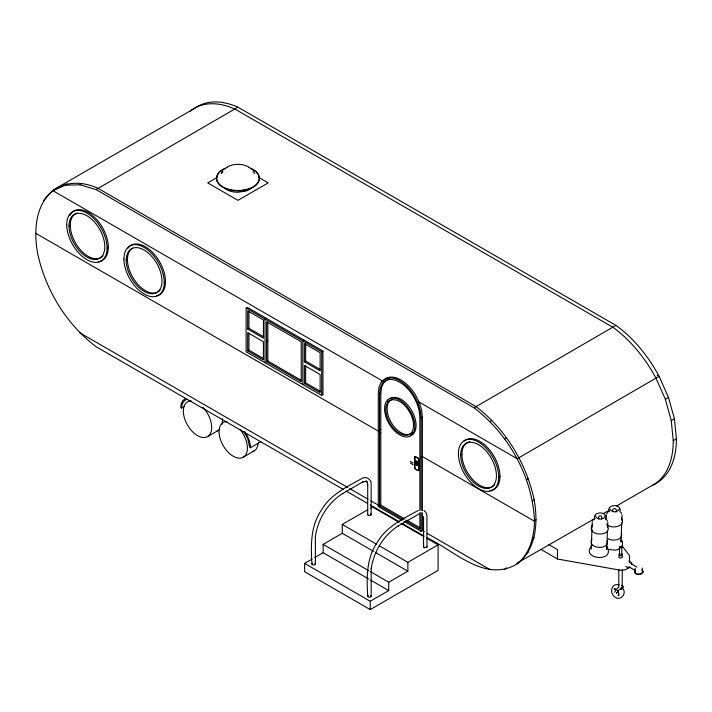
<?xml version="1.0" encoding="UTF-8"?>
<svg xmlns="http://www.w3.org/2000/svg" width="712" height="712" viewBox="0 0 712 712"><rect width="100%" height="100%" fill="white"/><g stroke="black" fill="none" stroke-linecap="round" stroke-linejoin="round"><path stroke-width="1.07" d="M628.732 567.802L625.243 569.814L620.375 570.214L557.452 559L557.478 549.602L548.899 544.609M618.799 569.288L618.799 587.231L617.5 587.987L614.509 592.188M619.458 554.817L619.476 547.136M621.807 554.666L621.825 546.976M629.568 562.569L629.461 555.582L622.19 546.015M622.137 587.569L622.297 570.027M591.191 549.255L591.423 543.283M591.485 541.672L591.975 528.945M592.028 527.583L592.233 522.207M605.609 519.244C608.529 510.976 592.037 510.691 594.716 519.155L594.858 518.309M606.33 519.217L606.499 514.918M607.443 531.197L606.74 549.388L606.419 548.178M607.576 527.717L607.79 522.341M612.979 511.981C610.656 507.425 618.434 507.531 615.862 512.008M619.867 511.955C622.795 503.687 606.304 503.402 608.974 511.866L609.125 511.02M621.745 522.848L621.006 542.099L620.686 540.889M621.843 520.428L622.048 515.052M185.182 398.729L182.779 400.669L181.275 403.677L180.759 407.487L181.64 408.056C181.524 404.389 183.304 400.126 187.212 399.254M631.864 564.474L631.615 562.729L628.856 561.012M343.237 489.393L96.076 346.7C66.109 323.969 45.55 289.971 37.602 253.347C33.695 231.062 34.977 204.077 54.557 189.223L194.794 108.26A96.885 55.937 60 0 1 237.959 107.174L615.924 325.393A96.885 55.937 60 0 1 659.098 376.319L668.515 397.474L674.398 418.736L676.4 438.868A96.885 55.937 60 0 1 654.648 484.124M426.915 537.702C454.078 550.421 485.264 583.315 517.206 563.833C529.968 553.518 534.053 536.999 534.507 521.264C532.647 476.942 508.982 434.676 474.041 407.798L96.076 189.579L79.993 184.809L65.317 185.182L52.902 190.665L382.914 381.196L381.659 381.917M517.206 563.833C536.777 548.979 538.067 521.994 534.16 499.699C526.212 463.085 505.654 429.087 475.687 406.356L97.722 188.146C77.572 179.21 56.399 182.05 43.485 200.935M403.544 519.698L379.549 505.84L379.549 393.914L380.244 388.2L382.255 383.75L385.459 380.787A28.489 16.447 60 0 1 413.948 397.234L417.152 403.9L419.163 410.673L419.866 417.196L419.866 510.424M404.808 518.968L380.804 505.111L380.804 393.193L381.507 387.479L383.519 383.029L386.714 380.057A28.489 16.447 60 0 1 389.776 378.926M315.363 536.465C317.917 519.262 327.823 502.788 342.712 493.532M371.192 568.701C373.747 551.489 383.652 535.024 398.533 525.768M604.969 516.218C604.025 520.152 596.656 519.911 595.588 516.138M619.226 508.929C618.292 512.871 610.914 512.622 609.846 508.849M622.163 546.255L622.519 542.117L621.149 539.304M642.046 569.992C646.683 575.501 631.241 576.168 635.398 570.276M221.993 172.037L221.227 173.559L222.954 171.147M592.446 520.997L593.505 519.342M606.713 513.708L607.763 512.053M592.322 525.02C585.602 536.901 614.305 537.044 607.06 525.144M591.948 539.162C586.501 548.854 609.837 550.83 607.238 540.506M605.787 518.959L606.579 517.731M616.316 593.514L618.781 590.043L622.573 587.854M621.718 589.411L623.507 586.884L622.208 585.264L621.79 585.504M642.126 572.751L640.248 573.917M382.415 381.659L385.815 378.499A30.287 17.488 60 0 1 416.111 395.988L419.51 403.072L421.655 410.272L422.385 417.099L422.385 510.682M65.317 185.182L66.964 183.74M79.993 184.809L81.64 183.376M96.076 189.579L237.959 107.174M474.041 407.798L615.924 325.393M490.123 421.602L491.769 420.16M504.799 438.912L506.446 437.48M526.631 479.879L528.277 478.437M532.514 501.141L534.16 499.699M536.163 519.831L534.507 521.264L422.385 456.534L421.121 457.255M532.514 539.082L534.16 537.649M504.799 569.315L506.446 567.873M526.631 553.553L528.277 552.12M599.112 518.665C598.151 520.419 598.213 515.087 600.216 515.782C602.334 515.141 601.96 519.849 601.382 518.861M592.215 545.303C578.785 559.436 616.245 562.996 606.891 546.593M630.36 567.153L628.696 567.9L625.83 566.369M392.267 399.245L388.512 401.559A19.58 11.303 60 0 0 398.239 432.495L401.853 434.471A19.58 11.303 60 0 0 410.477 413.61C406.712 406.65 399.868 398.231 391.004 399.975M69.011 226.06A25.303 14.614 60 0 1 95.844 223.666A25.303 14.614 60 0 1 95.844 259.453A25.303 14.614 60 0 1 69.011 226.06L70.266 225.33M217.16 177.439L207.717 182.895L237.95 200.357L268.193 182.895L258.741 177.439M107.058 248.025L108.322 247.304M126.193 260.361A25.303 14.614 60 0 1 153.035 257.966A25.303 14.614 60 0 1 153.035 293.753A25.303 14.614 60 0 1 126.193 260.361L127.448 259.631M164.241 282.326L165.504 281.605M246.112 308.127L247.375 307.397L322.963 351.043L322.963 394.688L321.708 395.409L246.112 351.772L246.112 308.127L321.708 351.772L322.963 351.043M247.687 329.042L263.44 338.129L263.44 319.946L247.687 310.85L247.687 329.042L248.951 328.312L263.769 336.865M266.27 318.308L265.015 319.038L265.015 362.684M247.687 350.865L263.44 359.952L263.44 341.769L247.687 332.673L247.687 350.865L248.951 350.135L263.769 358.688M266.591 341.769L267.846 341.039M181.64 408.056L184.488 406.41M266.591 361.767L301.238 381.774L301.238 341.769L266.591 321.762L266.591 361.767L267.846 361.046L301.532 380.493M304.068 340.131L302.814 340.861L302.814 384.498M304.38 361.767L320.133 370.863L320.133 352.68L304.38 343.584L304.38 361.767L305.644 361.046L320.462 369.599M207.521 436.607L218.317 430.377M304.38 383.59L320.133 392.686L320.133 374.503L304.38 365.407L304.38 383.59L305.644 382.869L320.462 391.422M244.065 432.015L247.732 438.574L249.636 447.252L250.517 447.697L260.966 441.663M243.237 457.229L254.033 450.999M382.656 383.385L383.919 382.656M379.549 393.914L380.804 393.193M417.748 402.761L419.012 402.031L517.206 458.724L659.098 376.319L657.167 375.206M379.549 430.182L380.804 429.452M379.549 433.252L380.804 432.531M421.121 510.299L421.121 417.828L422.385 417.099M342.258 493.79L363.182 481.713M414.731 457.14L414.882 457.042A0.89 0.516 60 0 1 415.514 456.677L418.033 458.136A0.89 0.516 60 0 1 418.665 459.231L418.665 470.134A0.89 0.516 60 0 1 418.033 470.498L415.354 469.137A0.89 0.516 60 0 1 414.731 468.042L414.731 457.14A0.89 0.516 60 0 1 415.354 456.775L415.514 456.677M415.354 456.775L418.033 458.136M417.873 470.596A0.89 0.516 60 0 0 418.505 470.232L418.665 459.231M414.731 468.042L414.882 464.678M415.354 469.137L418.033 470.498M460.655 455.048A25.303 14.614 60 0 1 487.498 452.654A25.303 14.614 60 0 1 487.498 488.441A25.303 14.614 60 0 1 460.655 455.048L461.919 454.318M373.64 551.417L342.267 533.306L342.267 524.441L367.784 509.712M370.614 508.074L372.501 506.988L399.12 522.35M379.549 505.84L380.804 505.111M368.763 579.061L323.132 552.717L323.132 544.36L342.267 533.306M426.693 538.272L438.094 544.858L438.094 570.401L370.222 609.588L304.629 571.718L304.629 563.397L312.034 559.125M314.811 557.523L323.132 552.717M398.088 526.026L419.012 513.939M498.703 477.013L499.966 476.292M403.989 521.407L421.121 531.294L422.385 530.573L424.29 531.677M652.423 485.459A96.885 55.937 60 0 0 673.249 440.683L671.247 420.552L665.364 399.29L668.515 397.474M379.345 545.846L407.86 562.311L438.094 544.858M370.667 571.798L388.725 582.229L407.86 571.175L407.86 562.311M671.247 420.552L674.398 418.736M304.629 563.397L370.222 601.266L388.725 590.586L388.725 582.229M673.249 440.683L676.4 438.868M594.591 518.665L516.948 563.236M603.215 513.69L608.974 510.371M616.637 505.938L655.948 483.243M615.195 588.486L614.1 589.118L616.708 589.661M616.628 592.847L618.319 591.877M619.244 595.081L618.149 595.713L618.861 593.844L617.375 590.328M362.711 481.988L366.538 481.267L365.799 481.116L367.241 482.353L367.712 484.872M418.407 510.397L417.348 510.931C402.636 519.066 386.242 526.827 377.476 542.028C366.297 557.888 366.591 577.895 367.748 596.425M619.867 548.747L615.773 550.162L608.689 549.539M227.297 166.893C233.847 163.493 242.053 163.493 248.604 166.893M390.203 398.373C399.886 396.468 407.362 405.662 411.465 413.263A21.378 12.344 60 0 1 402.049 436.038L398.106 433.875A21.378 12.344 60 0 1 387.488 400.1C397.207 392.045 408.59 403.927 412.729 412.533A21.378 12.344 60 0 1 410.459 435.78M639.349 574.086L637.516 574.032M619.164 584.952C611.35 582.407 608.876 593.514 615.124 597.154C620.268 601.542 627.495 593.221 622.564 588.326M607.772 538.566C612.204 541.574 623.338 540.39 621.496 533.217M636.03 573.471L636.706 573.81M35.6 233.225L378.579 431.241M406.721 520.08L420.16 527.832M79.993 332.896L347.759 487.489M349.69 488.601L367.988 499.165M370.881 500.839L378.579 505.28M405.466 520.801L419.866 529.114L419.866 512.622M427.156 533.324L490.123 569.68M402.084 520.303L378.286 506.57L378.286 393.095L379.015 387.114L381.151 382.388L384.56 379.229A30.287 17.488 60 0 1 414.847 396.718L418.255 403.802L420.392 411.002L421.121 417.828M346.13 491.066L367.285 503.277M370.169 504.942L399.023 521.602M401.906 523.267L424.023 536.038M401.025 523.453L423.836 536.626M342.267 524.441L376.488 544.199M375.536 552.521L407.86 571.175M323.132 544.36L368.763 570.704M370.667 580.155L388.725 590.586M541.245 549.584L557.452 559M630.681 563.441L636.937 567.108M628.812 566.752L635.068 570.419M413.067 464.785L410.397 463.014M413.04 463.04L410.512 461.367M424.014 510.513L425.856 512.328L426.915 515.301L426.986 546.985M606.758 524.219C611.457 529.79 626.809 526.302 621.327 517.855M252.947 171.147L254.673 173.559M244.608 431.588C247.918 436.305 250.393 441.858 250.517 447.697M620.757 512.168L621.727 513.833M606.49 519.457L607.469 521.122M635.264 572.03L635.549 573.044M665.364 399.29L655.948 378.143A96.885 55.937 60 0 0 612.774 327.208L234.818 108.998A96.885 55.937 60 0 0 189.988 111.348M642.918 571.077L642.972 572.261M642.171 568.007L642.322 571.718M635.113 568.318L635.282 572.546M634.615 571.433L634.668 572.617M423.542 516.556L423.542 546.985M422.385 512.889L422.385 530.573M421.121 512.515L421.121 531.294M414.882 457.042L414.882 462.497M371.157 514.749L371.157 484.258C371.762 479.158 365.639 475.625 361.518 478.695C346.815 486.839 330.413 494.6 321.646 509.801C310.468 525.652 310.761 545.659 311.927 564.189M371.192 568.221L371.192 596.425M370.222 601.266L370.222 609.588M367.712 484.32L367.712 514.749M321.708 351.772L321.708 395.409M315.363 535.994L315.363 564.189M305.644 343.932L305.644 361.046M305.644 365.754L305.644 382.869M267.846 322.144L267.846 361.046M248.951 311.197L248.951 328.312M248.951 333.02L248.951 350.135M244.145 189.294L244.145 191.475M387.239 401.461A21.378 12.344 60 0 1 388.743 399.379M412.159 432.593A19.58 11.303 60 0 1 403.108 433.75L399.494 431.766A19.58 11.303 60 0 1 389.776 400.829M426.986 546.451A1.78 1.032 0 0 1 424.797 547.715A1.78 1.032 0 0 1 424.005 545.988M370.694 513.761A1.78 1.032 0 0 1 369.893 515.479A1.78 1.032 0 0 1 367.712 514.215M370.73 595.428A1.78 1.032 0 0 1 370.73 596.887A1.78 1.032 0 0 1 368.211 596.887A1.78 1.032 0 0 1 368.211 595.428M314.909 563.201A1.78 1.032 0 0 1 314.909 564.652A1.78 1.032 0 0 1 312.381 564.652A1.78 1.032 0 0 1 312.381 563.201M415.514 469.048A0.89 0.516 60 0 1 414.882 467.953M417.873 458.225A0.89 0.516 60 0 1 418.505 459.32M414.927 463.307A2.278 1.317 60 0 1 416.039 461.189A2.278 1.317 60 0 1 417.908 464.42A2.278 1.317 60 0 1 415.514 464.331M415.123 462.56A2.278 1.317 60 0 1 416.538 461.047A2.278 1.317 60 0 1 418.282 464.064A2.278 1.317 60 0 1 416.262 464.536M415.327 463.183A0.997 0.579 60 0 1 416.004 462.551A0.997 0.579 60 0 1 416.689 463.966A0.997 0.579 60 0 1 415.657 463.868M415.683 463.112A0.961 0.552 60 0 1 416.182 462.337A0.961 0.552 60 0 1 416.992 463.557A0.961 0.552 60 0 1 416.217 463.904M415.345 463.067A0.961 0.552 60 0 1 416.048 462.604A0.961 0.552 60 0 1 416.671 463.921A0.961 0.552 60 0 1 415.746 463.921M248.639 167.454A21.378 12.344 0 0 1 254.326 186.081A21.378 12.344 0 0 1 221.574 186.081A21.378 12.344 0 0 1 227.262 167.454M250.517 168.548A21.378 12.344 0 0 1 256.649 184.515A21.378 12.344 0 0 1 229.94 189.979A21.378 12.344 0 0 1 217.302 175.339M217.703 174.565A21.378 12.344 0 0 1 218.78 173.069M220.168 171.681A21.378 12.344 0 0 1 225.384 168.548M251.781 187.799A16.234 9.372 0 0 1 245.685 191.136L237.514 192.267A16.234 9.372 0 0 1 223.684 187.363M239.9 429.292A20.043 11.57 60 0 1 244.074 456.659A20.043 11.57 60 0 1 222.064 443.54A20.043 11.57 60 0 1 226.95 421.575M258.153 442.873A20.043 11.57 60 0 1 252.635 451.604M202.92 407.264A20.043 11.57 60 0 1 208.928 435.53A20.043 11.57 60 0 1 186.642 423.498A20.043 11.57 60 0 1 191.225 400.954M222.313 418.709A20.043 11.57 60 0 1 222.197 424.236M219.536 429.47A20.043 11.57 60 0 1 216.92 430.983M622.074 556.366A1.807 1.05 0.2 0 1 621.825 557.772A1.807 1.05 0.2 0 1 619.378 557.745A1.807 1.05 0.2 0 1 619.209 556.33M621.345 553.776A1.807 1.05 0.2 0 1 622.048 555.396A1.807 1.05 0.2 0 1 619.173 555.36A1.807 1.05 0.2 0 1 619.965 553.767M621.095 554.114A1.184 0.685 0.2 0 1 621.674 555.066A1.184 0.685 0.2 0 1 619.983 555.307A1.184 0.685 0.2 0 1 619.707 554.31M463.815 441.244A28.507 16.456 60 0 1 494.965 458.056A28.507 16.456 60 0 1 489.892 490.63M494.689 484.721A25.303 14.614 60 0 1 467.152 471.958A25.303 14.614 60 0 1 469.876 441.734M127.884 248.248A28.507 16.456 60 0 1 159.123 260.939A28.507 16.456 60 0 1 156.542 295.783M160.227 290.033A25.303 14.614 60 0 1 133.998 279.389A25.303 14.614 60 0 1 132.69 248.052M69.749 215.558A28.507 16.456 60 0 1 101.647 226.158A28.507 16.456 60 0 1 98.238 261.642M103.044 255.733A25.303 14.614 60 0 1 75.935 243.682A25.303 14.614 60 0 1 77.27 212.986M622.128 587.685C621.781 589.652 618.532 588.646 622.128 587.685M366.92 481.757L366.422 481.205L366.876 481.721M619.921 547.59A1.184 0.685 0.2 0 0 621.825 547.154A1.184 0.685 0.2 0 0 620.214 546.416A1.184 0.685 0.2 0 0 619.921 547.59M458.394 453.74A28.507 16.456 60 0 0 488.628 491.351A28.507 16.456 60 0 0 488.628 451.043A28.507 16.456 60 0 0 458.394 453.74M123.924 259.052A28.507 16.456 60 0 0 154.166 296.673A28.507 16.456 60 0 0 154.166 256.356A28.507 16.456 60 0 0 123.924 259.052M66.741 224.752A28.507 16.456 60 0 0 96.983 262.372A28.507 16.456 60 0 0 96.983 222.055A28.507 16.456 60 0 0 66.741 224.752"/></g></svg>
